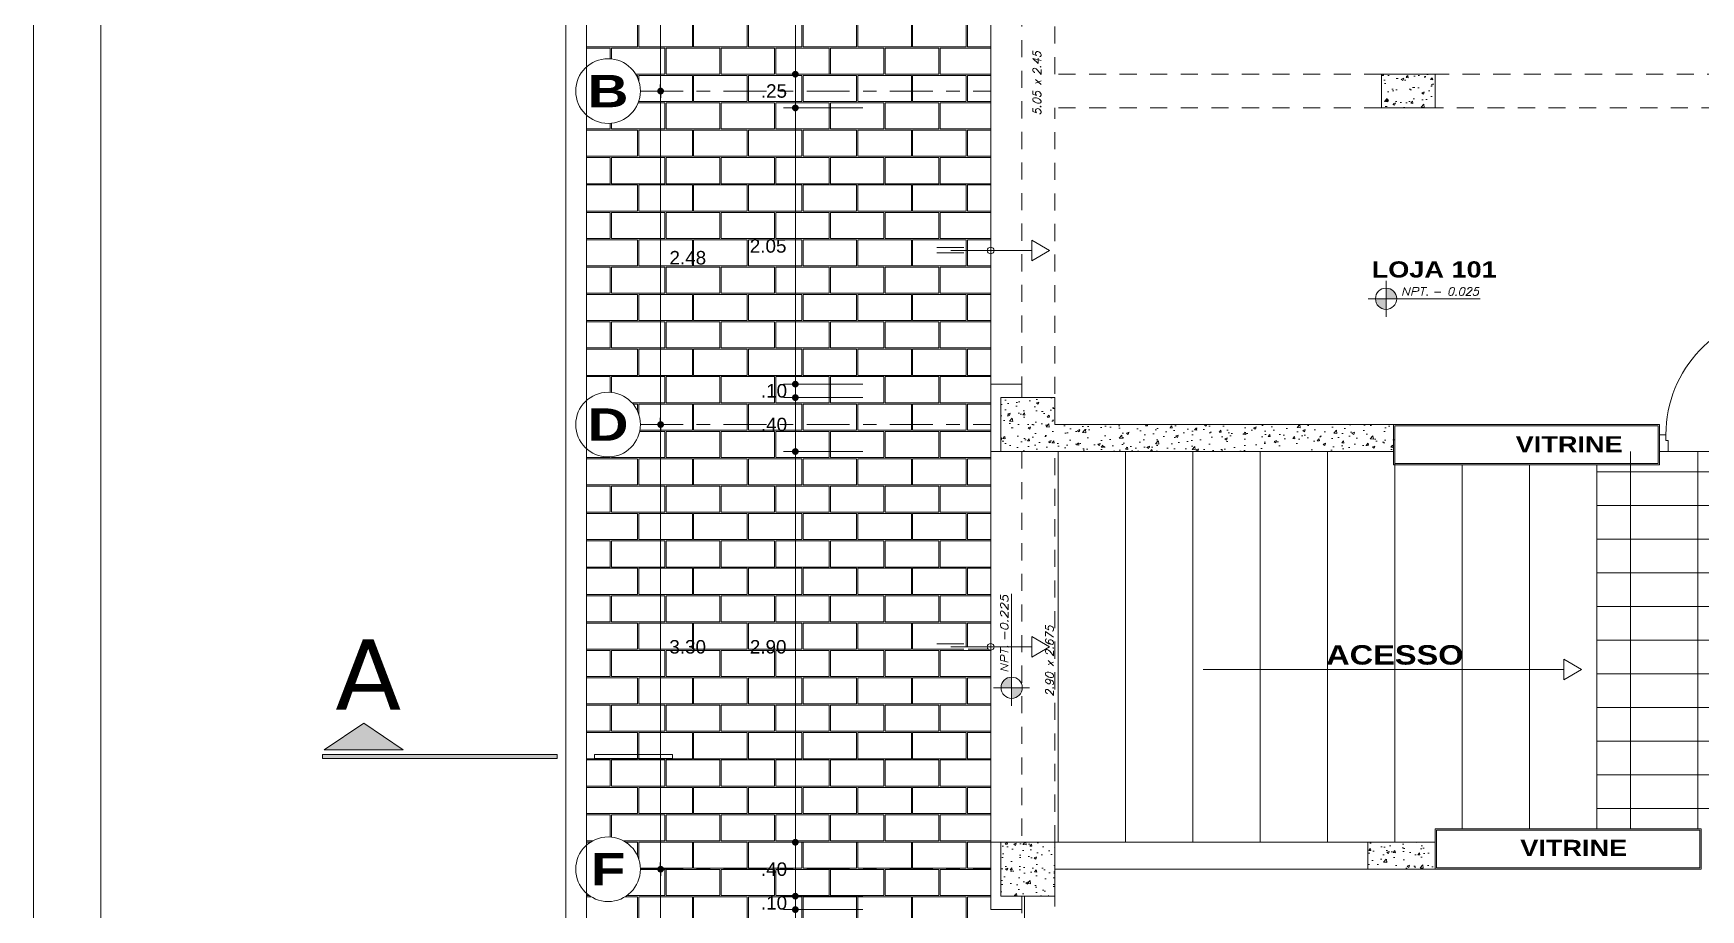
# Model space of a CAD drawing. Header units: millimetres. Extents: x 2178 to 2304, y 1220 to 1359.
# Drawn here: x 2177.67 to 2190.05, y 1334.32 to 1340.82 of the extents above; entities that cross this region are included whole.
import ezdxf
from ezdxf.enums import TextEntityAlignment as Align

# ---------------------------------------------------------------- set-up
doc = ezdxf.new("R2010")
doc.units = ezdxf.units.MM
doc.linetypes.add('CENTER', pattern=[50.800000000000004, 31.75, -6.35, 6.35, -6.35])
doc.linetypes.add('HIDDEN', pattern=[9.524999999999999, 6.35, -3.175])
doc.layers.get('0').update_dxf_attribs({"lineweight": 0})
for name, color, linetype, lineweight in [('carpinteria', 12, 'Continuous', 5), ('COTAS', 40, 'Continuous', 20), ('Ejes22', 50, 'CENTER', 9), ('linha vista piso', 30, 'Continuous', 5), ('mobiliário', 51, 'Continuous', 5), ('muros bajos', 2, 'Continuous', 25), ('PLUMA 1', 46, 'Continuous', 13), ('PLUMA 2', 94, 'Continuous', 15), ('PLUMA 7', 10, 'Continuous', 0), ('PROY', 13, 'HIDDEN', 13), ('TEXTO', 5, 'Continuous', 18), ('TEXTOS', 42, 'Continuous', 13)]:
    doc.layers.add(name, color=color, linetype=linetype, lineweight=lineweight)
doc.layers.add('pisos....', color=7, linetype='Continuous', lineweight=5, true_color=0x7c7f7e)
doc.layers.add('TEXT', color=7, linetype='Continuous')
doc.styles.add('ARIAL', font='arial.ttf')
doc.styles.add('ARIAL-N', font='arialbd.ttf')
doc.styles.add('ARIALCH', font='arialbd.ttf', dxfattribs={"width": 1.25})
doc.styles.add('SIMPLEX', font='simplex.shx', dxfattribs={"width": 1.2, "oblique": 15})
doc.styles.get("Standard").update_dxf_attribs({"font": 'arial.ttf'})
doc.dimstyles.new('RPM 50', dxfattribs={"dimtxt": 0.1, "dimasz": 0.05, "dimexe": 0.08849999999999973, "dimexo": 0.1535, "dimgap": 0.07099999999999997, "dimtad": 2, "dimtih": 1, "dimtoh": 1, "dimzin": 4, "dimdsep": 46, "dimtxsty": 'ARIAL', "dimblk": 'DOT', "dimcen": 0.4, "dimdle": 0.25, "dimclrd": 8, "dimclre": 8, "dimclrt": 9, "dimadec": 0, "dimazin": 0, "dimtfac": 1, "dimtix": 1, "dimtmove": 0, "dimatfit": 3, "dimldrblk": 'DOT', "dimfxl": 0.5, "dimfxlon": 1, "dimlwd": 0, "dimlwe": 0, "dimarcsym": 0})
pattern_1 = [(49.99999999999999, (1019.093095671087, -426.9564722311436), (0.182184668996004, -0.01593908553890309), [0.01905, -0.20955]), (355, (1019.093095671087, -426.9564722311436), (-0.03524342142496934, 0.1910568452390352), [0.01524, -0.16764058417]), (100.4514447, (1019.108277678087, -426.9578004846437), (0.1469412470903533, 0.1751177519121951), [0.01619000879999999, -0.1780902445999999]), (46.18420000000001, (1019.093095671087, -426.9056722311436), (0.2710790408921299, -0.04204232793272715), [0.028575, -0.314325]), (96.63555760999992, (1019.115685571087, -426.9091757311437), (0.237404134051503, 0.2474261245977215), [0.02428502314, -0.26713560816]), (351.1841511700001, (1019.093095671087, -426.9056722311436), (0.237404134064977, 0.2474261245855326), [0.02285996707, -0.25145973192]), (21, (1019.118495671087, -426.9183722311436), (0.1516143912691325, -0.1022651981870876), [0.01905, -0.20955]), (326.0000000000001, (1019.118495671087, -426.9183722311436), (0.06180202834764707, 0.1841879661223193), [0.01524, -0.16764]), (71.45144499999999, (1019.131130203687, -426.9268943310435), (0.2134164192787162, 0.08192276888590524), [0.0161900088, -0.1780899376]), (37.50000000000001, (1019.093095671087, -426.9564722311436), (0.003088603250591816, 0.0845550388731531), [0, -0.165608, 0, -0.17018, 0, -0.168275]), (7.499999999999999, (1019.093095671087, -426.9564722311436), (0.06681966251030574, 0.1001805748181195), [0, -0.09702799999999999, 0, -0.161798, 0, -0.06413500000000001]), (327.5, (1019.036453671087, -426.9564722311436), (0.1355905951668714, -0.005728743992673458), [0, -0.0635, 0, -0.19812, 0, -0.26289]), (317.5, (1019.011053671087, -426.9564722311436), (0.148129181386018, 0.02542649103333302), [0, -0.08255, 0, -0.131572, 0, -0.18669])]

# ---------------------------------------------------------------- blocks, each defined once
blk = doc.blocks.new('N')
at = {"linetype": 'Continuous'}
h = blk.add_hatch(color=256, dxfattribs=at)
h.paths.add_polyline_path([(0, 0.1000000000000085), (0, 0), (0.1000000000000014, 0, 0.4142135623730981)])
h.paths.add_polyline_path([(-0.1000000000000014, 0, 0.4142135623730981), (0, -0.1000000000000085), (0, 0)])
for points in [[(0, 0.1700000000000017), (0, -0.1700000000000017)], [(-0.1700000000000017, 0), (0.8870854846603891, 0)]]:
    blk.add_lwpolyline(points)
blk.add_circle((0, 0), 0.1)
at = {"color": 64, "style": 'SIMPLEX', "oblique": 15, "width": 1.2}
blk.add_text('NPT.', height=0.075, dxfattribs=at).set_placement((0.1397908554024241, 0.03140925992012455))
at = {"color": 64, "style": 'SIMPLEX', "oblique": 15, "width": 1.062312430358449}
blk.add_attdef('NIV', text='', height=0.075, dxfattribs=at).set_placement((0.434891932751043, 0.03140925992012455), (0.8749927967566862, 0.03140925992012455), align=Align.FIT)
blk = doc.blocks.new('_DOT')
at = {"color": 0, "linetype": 'ByBlock'}
blk.add_line((-0.5, 0), (-1, 0), dxfattribs=at)
at = {"color": 0, "linetype": 'ByBlock', "const_width": 0.5}
blk.add_lwpolyline([(-0.25, 0, 1), (0.25, 0, 1)], format="xyb", close=True, dxfattribs=at)
blk = doc.blocks.new('*D894')
at = {"layer": 'Defpoints', "color": 0, "transparency": 16777216}
for p in [(2182.326313205591, 1334.619712895097), (2182.326313205595, 1334.619712895097), (2182.326313205591, 1331.119712895097)]:
    blk.add_point(p, dxfattribs=at)
at = {"layer": 'muros bajos', "color": 8, "lineweight": 0, "transparency": 16777216}
for p, q in [((2182.326313205595, 1334.619712895097), (2182.414813205595, 1334.619712895097)), ((2182.326313205595, 1331.169712895097), (2182.326313205595, 1334.569712895097)), ((2182.326313205595, 1331.119712895097), (2182.414813205595, 1331.119712895097))]:
    blk.add_line(p, q, dxfattribs=at)
at = {"layer": 'muros bajos', "color": 8, "lineweight": 0, "transparency": 16777216, "xscale": 0.05, "yscale": 0.05, "zscale": 0.05}
for p, rotation in [((2182.326313205595, 1334.619712895097), 90), ((2182.326313205595, 1331.119712895097), 270)]:
    blk.add_blockref('_DOT', p, dxfattribs=dict(at, rotation=rotation))
at = {"layer": 'muros bajos', "color": 9, "transparency": 16777216, "insert": (2182.52698578404, 1332.869712895096), "char_height": 0.1, "attachment_point": 5, "style": 'ARIAL'}
blk.add_mtext('3.50', dxfattribs=at)
blk = doc.blocks.new('*D1016')
at = {"layer": 'Defpoints', "color": 0, "transparency": 16777216}
for p in [(2182.326313205591, 1337.919712895097), (2182.326313205594, 1337.919712895097), (2182.326313205591, 1334.619712895097)]:
    blk.add_point(p, dxfattribs=at)
at = {"layer": 'muros bajos', "color": 8, "lineweight": 0, "transparency": 16777216}
for p, q in [((2182.326313205594, 1337.919712895097), (2182.414813205594, 1337.919712895097)), ((2182.326313205594, 1334.669712895097), (2182.326313205594, 1337.869712895097)), ((2182.326313205594, 1334.619712895097), (2182.414813205594, 1334.619712895097))]:
    blk.add_line(p, q, dxfattribs=at)
at = {"layer": 'muros bajos', "color": 8, "lineweight": 0, "transparency": 16777216, "xscale": 0.05, "yscale": 0.05, "zscale": 0.05}
for p, rotation in [((2182.326313205594, 1337.919712895097), 90), ((2182.326313205594, 1334.619712895097), 270)]:
    blk.add_blockref('_DOT', p, dxfattribs=dict(at, rotation=rotation))
at = {"layer": 'muros bajos', "color": 9, "transparency": 16777216, "insert": (2182.526985784039, 1336.269712895096), "char_height": 0.1, "attachment_point": 5, "style": 'ARIAL'}
blk.add_mtext('3.30', dxfattribs=at)
blk = doc.blocks.new('*D895')
at = {"layer": 'Defpoints', "color": 0, "transparency": 16777216}
for p in [(2182.326313205591, 1340.394712895097), (2182.326313205595, 1340.394712895097), (2182.326313205591, 1337.919712895097)]:
    blk.add_point(p, dxfattribs=at)
at = {"layer": 'muros bajos', "color": 8, "lineweight": 0, "transparency": 16777216}
for p, q in [((2182.326313205595, 1340.394712895097), (2182.414813205595, 1340.394712895097)), ((2182.326313205595, 1337.969712895097), (2182.326313205595, 1340.344712895097)), ((2182.326313205595, 1337.919712895097), (2182.414813205595, 1337.919712895097))]:
    blk.add_line(p, q, dxfattribs=at)
at = {"layer": 'muros bajos', "color": 8, "lineweight": 0, "transparency": 16777216, "xscale": 0.05, "yscale": 0.05, "zscale": 0.05}
for p, rotation in [((2182.326313205595, 1340.394712895097), 90), ((2182.326313205595, 1337.919712895097), 270)]:
    blk.add_blockref('_DOT', p, dxfattribs=dict(at, rotation=rotation))
at = {"layer": 'muros bajos', "color": 9, "transparency": 16777216, "insert": (2182.528145402048, 1339.157212895096), "char_height": 0.1, "attachment_point": 5, "style": 'ARIAL'}
blk.add_mtext('2.48', dxfattribs=at)
blk = doc.blocks.new('*D896')
at = {"layer": 'Defpoints', "color": 0, "transparency": 16777216}
for p in [(2182.326313205591, 1343.969712895097), (2182.326313205595, 1343.969712895097), (2182.326313205591, 1340.394712895097)]:
    blk.add_point(p, dxfattribs=at)
at = {"layer": 'muros bajos', "color": 8, "lineweight": 0, "transparency": 16777216}
for p, q in [((2182.326313205595, 1343.969712895097), (2182.414813205595, 1343.969712895097)), ((2182.326313205595, 1340.444712895097), (2182.326313205595, 1343.919712895097)), ((2182.326313205595, 1340.394712895097), (2182.414813205595, 1340.394712895097))]:
    blk.add_line(p, q, dxfattribs=at)
at = {"layer": 'muros bajos', "color": 8, "lineweight": 0, "transparency": 16777216, "xscale": 0.05, "yscale": 0.05, "zscale": 0.05}
for p, rotation in [((2182.326313205595, 1343.969712895097), 90), ((2182.326313205595, 1340.394712895097), 270)]:
    blk.add_blockref('_DOT', p, dxfattribs=dict(at, rotation=rotation))
at = {"layer": 'muros bajos', "color": 9, "transparency": 16777216, "insert": (2182.527258635336, 1342.182212895096), "char_height": 0.1, "attachment_point": 5, "style": 'ARIAL'}
blk.add_mtext('3.58', dxfattribs=at)
blk = doc.blocks.new('*D976')
at = {"color": 8, "lineweight": 0, "transparency": 16777216}
for p, q in [((2183.826313205594, 1334.319712895097), (2183.237813205595, 1334.319712895097)), ((2183.326313205594, 1331.869712895097), (2183.326313205594, 1334.269712895097)), ((2183.826313205594, 1331.819712895097), (2183.237813205595, 1331.819712895097))]:
    blk.add_line(p, q, dxfattribs=at)
at = {"layer": 'Defpoints', "color": 0, "transparency": 16777216}
for p in [(2183.326313205594, 1334.319712895097), (2184.776313205591, 1334.319712895097), (2184.776313205591, 1331.819712895097)]:
    blk.add_point(p, dxfattribs=at)
at = {"color": 8, "lineweight": 0, "transparency": 16777216, "xscale": 0.05, "yscale": 0.05, "zscale": 0.05}
for p, rotation in [((2183.326313205594, 1334.319712895097), 90), ((2183.326313205594, 1331.819712895097), 270)]:
    blk.add_blockref('_DOT', p, dxfattribs=dict(at, rotation=rotation))
at = {"color": 9, "transparency": 16777216, "insert": (2183.124753860438, 1333.069712895096), "char_height": 0.1, "attachment_point": 5, "style": 'ARIAL'}
blk.add_mtext('2.50', dxfattribs=at)
blk = doc.blocks.new('*D977')
at = {"color": 8, "lineweight": 0, "transparency": 16777216}
for p, q in [((2183.826313205594, 1334.419712895097), (2183.237813205595, 1334.419712895097)), ((2183.326313205594, 1334.469712895097), (2183.326313205594, 1334.519712895097)), ((2183.326313205594, 1334.319712895097), (2183.326313205594, 1334.419712895097)), ((2183.826313205594, 1334.319712895097), (2183.237813205595, 1334.319712895097)), ((2183.326313205594, 1334.269712895097), (2183.326313205594, 1334.219712895097))]:
    blk.add_line(p, q, dxfattribs=at)
at = {"layer": 'Defpoints', "color": 0, "transparency": 16777216}
for p in [(2183.326313205594, 1334.419712895097), (2184.851313205591, 1334.419712895097), (2184.776313205591, 1334.319712895097)]:
    blk.add_point(p, dxfattribs=at)
at = {"color": 8, "lineweight": 0, "transparency": 16777216, "xscale": 0.05, "yscale": 0.05, "zscale": 0.05}
for p, rotation in [((2183.326313205594, 1334.419712895097), 270), ((2183.326313205594, 1334.319712895097), 90)]:
    blk.add_blockref('_DOT', p, dxfattribs=dict(at, rotation=rotation))
at = {"color": 9, "transparency": 16777216, "insert": (2183.167898471625, 1334.369712895096), "char_height": 0.1, "attachment_point": 5, "style": 'ARIAL'}
blk.add_mtext('.10', dxfattribs=at)
blk = doc.blocks.new('*D978')
at = {"color": 8, "lineweight": 0, "transparency": 16777216}
for p, q in [((2183.826313205594, 1334.819712895097), (2183.237813205595, 1334.819712895097)), ((2183.326313205594, 1334.469712895097), (2183.326313205594, 1334.769712895097)), ((2183.826313205594, 1334.419712895097), (2183.237813205595, 1334.419712895097))]:
    blk.add_line(p, q, dxfattribs=at)
at = {"layer": 'Defpoints', "color": 0, "transparency": 16777216}
for p in [(2183.326313205594, 1334.819712895097), (2184.851313205591, 1334.819712895097), (2184.851313205591, 1334.419712895097)]:
    blk.add_point(p, dxfattribs=at)
at = {"color": 8, "lineweight": 0, "transparency": 16777216, "xscale": 0.05, "yscale": 0.05, "zscale": 0.05}
for p, rotation in [((2183.326313205594, 1334.819712895097), 90), ((2183.326313205594, 1334.419712895097), 270)]:
    blk.add_blockref('_DOT', p, dxfattribs=dict(at, rotation=rotation))
at = {"color": 9, "transparency": 16777216, "insert": (2183.167898471625, 1334.619712895096), "char_height": 0.1, "attachment_point": 5, "style": 'ARIAL'}
blk.add_mtext('.40', dxfattribs=at)
blk = doc.blocks.new('*D979')
at = {"color": 8, "lineweight": 0, "transparency": 16777216}
for p, q in [((2183.826313205594, 1337.719712895097), (2183.237813205595, 1337.719712895097)), ((2183.326313205594, 1334.869712895097), (2183.326313205594, 1337.669712895097)), ((2183.826313205594, 1334.819712895097), (2183.237813205595, 1334.819712895097))]:
    blk.add_line(p, q, dxfattribs=at)
at = {"layer": 'Defpoints', "color": 0, "transparency": 16777216}
for p in [(2183.326313205594, 1337.719712895097), (2184.851313205591, 1337.719712895097), (2184.851313205591, 1334.819712895097)]:
    blk.add_point(p, dxfattribs=at)
at = {"color": 8, "lineweight": 0, "transparency": 16777216, "xscale": 0.05, "yscale": 0.05, "zscale": 0.05}
for p, rotation in [((2183.326313205594, 1337.719712895097), 90), ((2183.326313205594, 1334.819712895097), 270)]:
    blk.add_blockref('_DOT', p, dxfattribs=dict(at, rotation=rotation))
at = {"color": 9, "transparency": 16777216, "insert": (2183.124753860438, 1336.269712895096), "char_height": 0.1, "attachment_point": 5, "style": 'ARIAL'}
blk.add_mtext('2.90', dxfattribs=at)
blk = doc.blocks.new('*D980')
at = {"color": 8, "lineweight": 0, "transparency": 16777216}
for p, q in [((2183.826313205594, 1338.119712895097), (2183.237813205595, 1338.119712895097)), ((2183.326313205594, 1337.769712895097), (2183.326313205594, 1338.069712895097)), ((2183.826313205594, 1337.719712895097), (2183.237813205595, 1337.719712895097))]:
    blk.add_line(p, q, dxfattribs=at)
at = {"layer": 'Defpoints', "color": 0, "transparency": 16777216}
for p in [(2183.326313205594, 1338.119712895097), (2184.85131320559, 1338.119712895097), (2184.851313205591, 1337.719712895097)]:
    blk.add_point(p, dxfattribs=at)
at = {"color": 8, "lineweight": 0, "transparency": 16777216, "xscale": 0.05, "yscale": 0.05, "zscale": 0.05}
for p, rotation in [((2183.326313205594, 1338.119712895097), 90), ((2183.326313205594, 1337.719712895097), 270)]:
    blk.add_blockref('_DOT', p, dxfattribs=dict(at, rotation=rotation))
at = {"color": 9, "transparency": 16777216, "insert": (2183.167898471625, 1337.919712895096), "char_height": 0.1, "attachment_point": 5, "style": 'ARIAL'}
blk.add_mtext('.40', dxfattribs=at)
blk = doc.blocks.new('*D981')
at = {"color": 8, "lineweight": 0, "transparency": 16777216}
for p, q in [((2183.326313205594, 1338.269712895097), (2183.326313205594, 1338.319712895097)), ((2183.826313205594, 1338.219712895097), (2183.237813205595, 1338.219712895097)), ((2183.826313205594, 1338.119712895097), (2183.237813205595, 1338.119712895097)), ((2183.326313205594, 1338.119712895097), (2183.326313205594, 1338.219712895097)), ((2183.326313205594, 1338.069712895097), (2183.326313205594, 1338.019712895097))]:
    blk.add_line(p, q, dxfattribs=at)
at = {"layer": 'Defpoints', "color": 0, "transparency": 16777216}
for p in [(2183.326313205594, 1338.219712895097), (2184.776313205591, 1338.219712895097), (2184.85131320559, 1338.119712895097)]:
    blk.add_point(p, dxfattribs=at)
at = {"color": 8, "lineweight": 0, "transparency": 16777216, "xscale": 0.05, "yscale": 0.05, "zscale": 0.05}
for p, rotation in [((2183.326313205594, 1338.219712895097), 270), ((2183.326313205594, 1338.119712895097), 90)]:
    blk.add_blockref('_DOT', p, dxfattribs=dict(at, rotation=rotation))
at = {"color": 9, "transparency": 16777216, "insert": (2183.167898471625, 1338.169712895096), "char_height": 0.1, "attachment_point": 5, "style": 'ARIAL'}
blk.add_mtext('.10', dxfattribs=at)
blk = doc.blocks.new('*D982')
at = {"color": 8, "lineweight": 0, "transparency": 16777216}
for p, q in [((2183.826313205594, 1340.269712895097), (2183.237813205595, 1340.269712895097)), ((2183.326313205594, 1338.269712895097), (2183.326313205594, 1340.219712895097)), ((2183.826313205594, 1338.219712895097), (2183.237813205595, 1338.219712895097))]:
    blk.add_line(p, q, dxfattribs=at)
at = {"layer": 'Defpoints', "color": 0, "transparency": 16777216}
for p in [(2183.326313205594, 1340.269712895097), (2185.251313205591, 1340.269712895097), (2184.776313205591, 1338.219712895097)]:
    blk.add_point(p, dxfattribs=at)
at = {"color": 8, "lineweight": 0, "transparency": 16777216, "xscale": 0.05, "yscale": 0.05, "zscale": 0.05}
for p, rotation in [((2183.326313205594, 1340.269712895097), 90), ((2183.326313205594, 1338.219712895097), 270)]:
    blk.add_blockref('_DOT', p, dxfattribs=dict(at, rotation=rotation))
at = {"color": 9, "transparency": 16777216, "insert": (2183.124208157846, 1339.244712895096), "char_height": 0.1, "attachment_point": 5, "style": 'ARIAL'}
blk.add_mtext('2.05', dxfattribs=at)
blk = doc.blocks.new('*D983')
at = {"color": 8, "lineweight": 0, "transparency": 16777216}
for p, q in [((2183.826313205594, 1340.519712895097), (2183.237813205595, 1340.519712895097)), ((2183.326313205594, 1340.319712895097), (2183.326313205594, 1340.469712895097)), ((2183.826313205594, 1340.269712895097), (2183.237813205595, 1340.269712895097))]:
    blk.add_line(p, q, dxfattribs=at)
at = {"layer": 'Defpoints', "color": 0, "transparency": 16777216}
for p in [(2183.326313205594, 1340.519712895097), (2185.251313205591, 1340.519712895097), (2185.251313205591, 1340.269712895097)]:
    blk.add_point(p, dxfattribs=at)
at = {"color": 8, "lineweight": 0, "transparency": 16777216, "xscale": 0.05, "yscale": 0.05, "zscale": 0.05}
for p, rotation in [((2183.326313205594, 1340.519712895097), 90), ((2183.326313205594, 1340.269712895097), 270)]:
    blk.add_blockref('_DOT', p, dxfattribs=dict(at, rotation=rotation))
at = {"color": 9, "transparency": 16777216, "insert": (2183.167352769032, 1340.394712895096), "char_height": 0.1, "attachment_point": 5, "style": 'ARIAL'}
blk.add_mtext('.25', dxfattribs=at)
blk = doc.blocks.new('*D1036')
at = {"color": 8, "lineweight": 0, "transparency": 16777216}
for p, q in [((2183.826313205594, 1343.269712895097), (2183.237813205595, 1343.269712895097)), ((2183.326313205594, 1340.569712895097), (2183.326313205594, 1343.219712895097)), ((2183.826313205594, 1340.519712895097), (2183.237813205595, 1340.519712895097))]:
    blk.add_line(p, q, dxfattribs=at)
at = {"layer": 'Defpoints', "color": 0, "transparency": 16777216}
for p in [(2183.326313205594, 1343.269712895097), (2184.776313205591, 1343.269712895097), (2185.251313205591, 1340.519712895097)]:
    blk.add_point(p, dxfattribs=at)
at = {"color": 8, "lineweight": 0, "transparency": 16777216, "xscale": 0.05, "yscale": 0.05, "zscale": 0.05}
for p, rotation in [((2183.326313205594, 1343.269712895097), 90), ((2183.326313205594, 1340.519712895097), 270)]:
    blk.add_blockref('_DOT', p, dxfattribs=dict(at, rotation=rotation))
at = {"color": 9, "transparency": 16777216, "insert": (2183.124208157846, 1341.894712895096), "char_height": 0.1, "attachment_point": 5, "style": 'ARIAL'}
blk.add_mtext('2.75', dxfattribs=at)
blk = doc.blocks.new('P')
at = {"style": 'SIMPLEX', "oblique": 15}
blk.add_text('x', height=0.06, dxfattribs=at).set_placement((-0.01697368369676155, 0.0255492955629677))
blk.add_attdef('L', text='', height=0.06, dxfattribs=at).set_placement((-0.057659880294743, 0.02554929556297481), align=Align.RIGHT)
blk.add_attdef('H', (0.05806964743619147, 0.02554929556297481), '', height=0.06, dxfattribs=at)
blk = doc.blocks.new('F1')
for points in [[(-0.1000000000000014, 0.01999999999999602), (0.1000000000000085, 0.01999999999999602)], [(-0.09999999999999432, -0.02000000000000313), (0.1000000000000014, -0.02000000000000313)]]:
    blk.add_lwpolyline(points)
blk = doc.blocks.new('puerta de 0.80')
for p, q in [((0, 0.7578726278069325), (0, 0.8078726278070008)), ((0, 0.05787262780700075), (0, 0.8078726278070008)), ((0.1000000000000227, 0.770372627806978), (0.1000000000000227, 0.8078726278070008)), ((0, 0.7578726278069325), (0.06500000000005457, 0.7578726278069325)), ((0.06500000000005457, 0.7578726278069325), (0.06500000000005457, 0.770372627806978)), ((0.06500000000005457, 0.770372627806978), (0.1000000000000227, 0.770372627806978)), ((0.743372223558481, 0.1131570363396577), (0.7462233707656196, 0.1025164101029077)), ((0.7699992280930701, 0.1257452267906274), (0.753031481821381, 0.1257452267906274)), ((0.7699992280930701, 0.1257452267906274), (0.7869669743646455, 0.1257452267906274)), ((0.7966262326275455, 0.1131570363396577), (0.7937750854204069, 0.1025164101029077)), ((0, 0.007872627806932542), (0, 0.05787262780700075)), ((0, 0.05787262780700075), (0.06500000000005457, 0.05787262780700075)), ((0.06500000000005457, 0.04537262780695528), (0.06500000000005457, 0.05787262780700075)), ((0.1000000000000227, 0.04537262780695528), (0.06500000000005457, 0.04537262780695528)), ((0.1000000000000227, 0.08037262780703713), (0.8250000000000455, 0.08037262780703713)), ((0.1000000000000227, 0.04537262780695528), (0.1000000000000227, 0.08037262780703713)), ((0.8250000000000455, 0.04537262780695528), (0.1000000000000227, 0.04537262780695528)), ((0.1000000000000227, 0.04537262780695528), (0.1000000000000227, 0.007872627806932542)), ((0.743372223558481, 0.01258821927433473), (0.7462233707656196, 0.02322884551108473)), ((0.7699992280930701, 2.882325134123676e-08), (0.753031481821381, 2.882325134123676e-08)), ((0.7820575276252839, 0.09510460055400927), (0.7558826290285197, 0.09510460055400927)), ((0.7558826290285197, 0.09510460055400927), (0.7579409285608563, 0.09510460055400927)), ((0.7820575276252839, 0.08545825626470105), (0.7558826290285197, 0.08545825626470105)), ((0.7820575276252839, 0.04028699934929136), (0.7558826290285197, 0.04028699934929136)), ((0.7820575276252839, 0.03064065505998315), (0.7558826290285197, 0.03064065505998315)), ((0.7558826290285197, 0.03064065505998315), (0.7579409285608563, 0.03064065505998315)), ((0.762940928560738, 0.09010460055401381), (0.762940928560738, 0.08545825626470105)), ((0.762940928560738, 0.0356406550599786), (0.762940928560738, 0.04028699934929136)), ((0.7699992280930701, 2.882325134123676e-08), (0.7869669743646455, 2.882325134123676e-08)), ((0.8250000000000455, 0.04537262780695528), (0.7720000000000482, 0.04537262780695528)), ((0.7770575276252885, 0.09010460055401381), (0.7770575276252885, 0.08545825626470105)), ((0.7770575276252885, 0.0356406550599786), (0.7770575276252885, 0.04028699934929136)), ((0.7841158271576205, 0.09510460055400927), (0.7820575276252839, 0.09510460055400927)), ((0.7841158271576205, 0.03064065505998315), (0.7820575276252839, 0.03064065505998315)), ((0.7966262326275455, 0.01258821927433473), (0.7937750854204069, 0.02322884551108473)), ((0.8250000000000455, 0.08037262780703713), (0.8250000000000455, 0.04537262780695528))]:
    blk.add_line(p, q)
at = {"linetype": 'Continuous', "lineweight": 0}
for p, q in [((0.7558826290285197, 0.08545825626470105), (0.7419099796773025, 0.08037262780692345)), ((0.7558826290285197, 0.04028699934929136), (0.7419099796773025, 0.04537262780695528)), ((0.7820575276252839, 0.08545825626470105), (0.796030176976501, 0.08037262780692345)), ((0.7820575276252839, 0.04028699934929136), (0.796030176976501, 0.04537262780695528))]:
    blk.add_line(p, q, dxfattribs=at)
for centre, radius, start, end in [((0.1000000000000227, 0.04537262780695528), 0.725, 2.767078666097358, 90), ((0.753031481821381, 0.1157452267906365), 0.01, 90, 195.0000000000087), ((0.7558826290285197, 0.1051046005540002), 0.01, 195.0000000001698, 270), ((0.7841158271575068, 0.1051046005540002), 0.01, 270, 344.9999999998302), ((0.7869669743646455, 0.1157452267906365), 0.01, 344.9999999999912, 90), ((0.753031481821381, 0.01000002882324225), 0.01, 164.9999999999913, 270), ((0.7558826290285197, 0.02064065505999224), 0.01, 90, 164.9999999998302), ((0.7579409285607426, 0.09010460055401381), 0.005, 0, 90), ((0.7579409285607426, 0.0356406550599786), 0.005, 270, 0), ((0.7820575276252839, 0.09010460055401381), 0.005, 90, 180), ((0.7820575276252839, 0.0356406550599786), 0.005, 180, 270), ((0.7841158271575068, 0.02064065505999224), 0.01, 15.00000000016984, 90), ((0.7869669743646455, 0.01000002882324225), 0.01, 270, 15.00000000000872)]:
    blk.add_arc(centre, radius, start, end)

msp = doc.modelspace()

# ---------------------------------------------------------------- hatches: boundary and pattern name
h = msp.add_hatch()
h.set_pattern_fill('AR-CONC', color=256, scale=0.001)
h.set_pattern_definition([(49.99999999999999, (1019.093095671087, -430.4064722311437), (0.182184668996004, -0.01593908553890309), [0.01905, -0.20955]), (355, (1019.093095671087, -430.4064722311437), (-0.03524342142496934, 0.1910568452390352), [0.01524, -0.16764058417]), (100.4514447, (1019.108277678087, -430.4078004846438), (0.1469412470903533, 0.1751177519121951), [0.01619000879999999, -0.1780902445999999]), (46.18420000000001, (1019.093095671087, -430.3556722311437), (0.2710790408921299, -0.04204232793272715), [0.028575, -0.314325]), (96.63555760999992, (1019.115685571087, -430.3591757311438), (0.237404134051503, 0.2474261245977215), [0.02428502314, -0.26713560816]), (351.1841511700001, (1019.093095671087, -430.3556722311437), (0.237404134064977, 0.2474261245855326), [0.02285996707, -0.25145973192]), (21, (1019.118495671087, -430.3683722311437), (0.1516143912691325, -0.1022651981870876), [0.01905, -0.20955]), (326.0000000000001, (1019.118495671087, -430.3683722311437), (0.06180202834764707, 0.1841879661223193), [0.01524, -0.16764]), (71.45144499999999, (1019.131130203687, -430.3768943310436), (0.2134164192787162, 0.08192276888590524), [0.0161900088, -0.1780899376]), (37.50000000000001, (1019.093095671087, -430.4064722311437), (0.003088603250591816, 0.0845550388731531), [0, -0.165608, 0, -0.17018, 0, -0.168275]), (7.499999999999999, (1019.093095671087, -430.4064722311437), (0.06681966251030574, 0.1001805748181195), [0, -0.09702799999999999, 0, -0.161798, 0, -0.06413500000000001]), (327.5, (1019.036453671087, -430.4064722311437), (0.1355905951668714, -0.005728743992673458), [0, -0.0635, 0, -0.19812, 0, -0.26289]), (317.5, (1019.011053671087, -430.4064722311437), (0.148129181386018, 0.02542649103333302), [0, -0.08255, 0, -0.131572, 0, -0.18669])])
h.paths.add_polyline_path([(2188.07631320559, 1340.269712895096), (2188.07631320559, 1340.519712895096), (2187.67631320559, 1340.519712895096), (2187.67631320559, 1340.269712895096)])
h = msp.add_hatch()
h.set_pattern_fill('AR-CONC', color=256, scale=0.001)
h.set_pattern_definition(pattern_1)
h.paths.add_polyline_path([(2185.25131320559, 1337.919712895096), (2185.25131320559, 1338.119712895096), (2184.85131320559, 1338.119712895096), (2184.85131320559, 1337.919712895096), (2184.85131320559, 1337.719712895096), (2185.25131320559, 1337.719712895096), (2187.766472420832, 1337.719712895097), (2187.766472420832, 1337.919712895096)])
h = msp.add_hatch()
h.set_pattern_fill('AR-CONC', color=256, scale=0.001)
h.set_pattern_definition(pattern_1)
h.paths.add_polyline_path([(2185.25131320559, 1334.419712895096), (2185.25131320559, 1334.819712895096), (2184.85131320559, 1334.819712895096), (2184.85131320559, 1334.419712895096)])
h = msp.add_hatch()
h.set_pattern_fill('AR-CONC', color=256, scale=0.001)
h.set_pattern_definition(pattern_1)
h.paths.add_polyline_path([(2187.57631320559, 1334.819712895096), (2187.57631320559, 1334.619712895096), (2188.07631320559, 1334.619712895096), (2188.07631320559, 1334.819712895096)])
at = {"layer": 'mobiliário'}
h = msp.add_hatch(color=256, dxfattribs=at)
h.paths.add_polyline_path([(2179.817316505892, 1335.471536617177), (2181.270771428164, 1335.471536617177), (2181.270771428164, 1335.442518860659), (2179.817316505892, 1335.442518860659)])
h.paths.add_polyline_path([(2180.122636322654, 1335.704247348613), (2180.415844782985, 1335.506566686847), (2180.122636322654, 1335.506566686847), (2179.829427862323, 1335.506566686847)])
h.paths.add_polyline_path([(2181.270771428164, 1335.471536617177), (2181.558381611479, 1335.471536617177), (2181.558381611479, 1335.442518860659), (2181.270771428164, 1335.442518860659)])
at = {"layer": 'pisos....'}
h = msp.add_hatch(dxfattribs=at)
h.set_pattern_fill('AR-B816C', color=256, scale=0.001)
h.set_pattern_definition([(0, (0, 0), (0.2032, 0.2032), [0.396875, -0.009525]), (0, (-0.2032, 0.009525), (0.2032, 0.2032), [0.396875, -0.009525]), (90, (0, 0), (-0.2032, 0.2032), [-0.212725, 0.193675]), (90, (-0.009525, 0), (-0.2032, 0.2032), [-0.212725, 0.193675])])
h.paths.add_polyline_path([(2184.77631320559, 1341.813461991288, -0.4142135623730956), (2184.75131320559, 1341.838461991288, -0.4142135623730956), (2184.77631320559, 1341.863461991288), (2184.77631320559, 1343.969712895096), (2182.176313205589, 1343.969712895096, -0.6482315195100853), (2181.77631320559, 1343.790827456896), (2181.77631320559, 1340.573598333296, -0.6482315195100853), (2182.176313205589, 1340.394712895096), (2184.77631320559, 1340.394712895096)])
h.paths.add_polyline_path([(2184.77631320559, 1339.186439473068, -1), (2184.77631320559, 1339.236439473068), (2184.77631320559, 1340.394712895096), (2182.176313205589, 1340.394712895096, -0.6482315195100853), (2181.77631320559, 1340.215827456896), (2181.77631320559, 1338.098598333296, -0.6482315195100853), (2182.176313205589, 1337.919712895096), (2184.77631320559, 1337.919712895096), (2184.77631320559, 1338.219712895096)])
h.paths.add_polyline_path([(2184.776313205581, 1337.719712895096), (2184.776313205585, 1337.919712895096), (2182.176313205589, 1337.919712895096, -0.6482315195100853), (2181.77631320559, 1337.740827456896), (2181.77631320559, 1334.798598333296, -0.6482315195100861), (2182.176313205589, 1334.619712895096), (2184.77631320559, 1334.619712895096), (2184.77631320559, 1334.819712895096), (2184.776313205586, 1336.244712895096, -0.4142135623713071), (2184.751313205586, 1336.269712895096), (2184.481074533513, 1336.269712895096), (2184.376313205585, 1336.251768751566), (2184.576313205585, 1336.251768751566), (2184.75418356012, 1336.258081953967, -0.5641933164241013), (2184.776313205586, 1336.294712895096), (2184.776313205585, 1336.319712895096)])
h.paths.add_polyline_path([(2184.77631320559, 1333.044712895096, -0.4142135623730994), (2184.75131320559, 1333.069712895096), (2184.481074533517, 1333.069712895096), (2184.376313205589, 1333.051768751566), (2184.576313205589, 1333.051768751566), (2184.755471806661, 1333.05590579219, -0.5980364886579456), (2184.77631320559, 1333.094712895097), (2184.77631320559, 1334.319712895096), (2184.77631320559, 1334.619712895096), (2182.176313205589, 1334.619712895096, -0.6482315195100861), (2181.77631320559, 1334.440827456896), (2181.77631320559, 1331.298598333296, -0.6482315195100861), (2182.176313205589, 1331.119712895096), (2184.77631320559, 1331.119712895096), (2184.77631320559, 1331.819712895096)])
h.paths.add_polyline_path([(2183.042796152388, 1331.615756551303), (2183.286998062348, 1331.615756551303), (2183.286998062348, 1331.82182749264), (2183.042796152388, 1331.82182749264)], flags=24)
h.paths.add_polyline_path([(2183.042796152388, 1331.265756551303), (2183.286998062348, 1331.265756551303), (2183.286998062348, 1331.47182749264), (2183.042796152388, 1331.47182749264)], flags=24)
h.paths.add_polyline_path([(2182.366446902731, 1332.765790657715), (2182.688343219239, 1332.765790657715), (2182.688343219239, 1332.971861599053), (2182.366446902731, 1332.971861599053)], flags=24)
h.paths.add_polyline_path([(2183.042796152388, 1334.515756551303), (2183.286998062348, 1334.515756551303), (2183.286998062348, 1334.72182749264), (2183.042796152388, 1334.72182749264)], flags=9)
h.paths.add_polyline_path([(2183.042796152388, 1334.265756551303), (2183.286998062348, 1334.265756551303), (2183.286998062348, 1334.47182749264), (2183.042796152388, 1334.47182749264)], flags=24)
h.paths.add_polyline_path([(2182.96510174584, 1332.965756551303), (2183.286998062347, 1332.965756551303), (2183.286998062347, 1333.17182749264), (2182.96510174584, 1333.17182749264)], flags=24)

# ---------------------------------------------------------------- linework, layer by layer
for p, q in [((2177.670127780536, 1358.693895292587), (2177.670127780536, 1316.69389529258)), ((2178.170127780551, 1358.193895292587), (2178.170127780551, 1317.19389529258))]:
    msp.add_line(p, q)
for points in [[(2235.820127780556, 1354.973986271195), (2183.126313205593, 1354.97398627122, 0.4142135623730981), (2181.626313205592, 1353.47398627122), (2181.62631320559, 1348.969712895096), (2181.619290822166, 1323.612404649617, 0.4143360624221454), (2183.119502693589, 1322.111989258717), (2235.820127780521, 1322.119435117315)], [(2235.820127780556, 1354.823986271195), (2183.276313205592, 1354.82398627122, 0.4142135623730951), (2181.776313205592, 1353.32398627122), (2181.77631320559, 1348.969712895096), (2181.77631320559, 1323.769435117319, 0.4142135623730753), (2183.27631320559, 1322.269435117319), (2235.820127780521, 1322.269435117315)]]:
    msp.add_lwpolyline(points, format="xyb")
for points in [[(2184.77631320559, 1338.219712895096), (2184.77631320559, 1343.969712895096)], [(2187.766472420831, 1337.619712895096), (2189.741472420832, 1337.619712895096), (2189.741472420832, 1337.919712895096), (2187.766472420832, 1337.919712895096), (2187.766472420832, 1337.619712895096)], [(2184.77631320559, 1334.819712895096), (2184.776313205581, 1337.719712895096)], [(2188.07631320559, 1334.619712895096), (2190.05131320559, 1334.619712895096), (2190.05131320559, 1334.919712895096), (2188.07631320559, 1334.919712895097), (2188.07631320559, 1334.619712895096)], [(2185.02631320559, 1331.819712895096), (2185.02631320559, 1334.419712895096)]]:
    msp.add_lwpolyline(points)
for points in [[(2187.776472420831, 1337.629712895096), (2189.731472420831, 1337.629712895096), (2189.731472420831, 1337.909712895096), (2187.776472420831, 1337.909712895096)], [(2188.08631320559, 1334.629712895096), (2190.04131320559, 1334.629712895096), (2190.04131320559, 1334.909712895096), (2188.08631320559, 1334.909712895097)]]:
    msp.add_lwpolyline(points, close=True)
at = {"layer": 'COTAS'}
for centre in [(2181.93631320559, 1340.394712895096), (2181.93631320559, 1337.919712895096), (2181.93631320559, 1334.619712895096)]:
    msp.add_circle(centre, 0.24, dxfattribs=at)
at = {"layer": 'Ejes22', "linetype": 'CENTER', "lineweight": 9, "ltscale": 0.01}
for points in [[(2182.17631320559, 1340.394712895096), (2184.77631320559, 1340.394712895096)], [(2182.17631320559, 1337.919712895096), (2184.77631320559, 1337.919712895096)], [(2182.17631320559, 1334.619712895096), (2184.77631320559, 1334.619712895096)]]:
    msp.add_lwpolyline(points, dxfattribs=at)
at = {"layer": 'linha vista piso', "lineweight": 0, "ltscale": 0.01}
for p, q in [((2180.122636322654, 1335.704247348613), (2179.829427862323, 1335.506566686847)), ((2180.122636322654, 1335.704247348613), (2180.415844782985, 1335.506566686847)), ((2180.122636322654, 1335.506566686847), (2179.829427862323, 1335.506566686847)), ((2180.122636322654, 1335.506566686847), (2180.415844782985, 1335.506566686847))]:
    msp.add_line(p, q, dxfattribs=at)
for points in [[(2181.558381611479, 1335.442518860659), (2179.817316505892, 1335.442518860659), (2179.817316505892, 1335.471536617177), (2181.558381611479, 1335.471536617177)], [(2182.414614456615, 1335.471536617177), (2181.834259421532, 1335.471536617177), (2181.834259421532, 1335.442518860659), (2182.414614456615, 1335.442518860659)]]:
    msp.add_lwpolyline(points, close=True, dxfattribs=at)
at = {"layer": 'pisos....'}
for points in [[(2189.526313205588, 1334.919712895096), (2189.526313205582, 1337.719712895095)], [(2190.026313205588, 1334.919712895096), (2190.026313205582, 1337.719712895096)], [(2189.276313205582, 1337.569712895096), (2192.47631320559, 1337.569712895096)], [(2189.276313205582, 1337.319712895096), (2193.237956101708, 1337.319712895096)], [(2189.276313205583, 1337.069712895096), (2193.487956101708, 1337.069712895096)], [(2189.276313205584, 1336.819712895096), (2193.737956101708, 1336.819712895096)], [(2189.276313205585, 1336.569712895096), (2193.987956101708, 1336.569712895096)], [(2189.276313205586, 1336.319712895096), (2225.132367268337, 1336.319712895096)], [(2189.276313205586, 1336.069712895096), (2225.132367268337, 1336.069712895096)], [(2189.276313205587, 1335.819712895096), (2225.132367268337, 1335.819712895096)], [(2189.276313205588, 1335.569712895096), (2225.132367268337, 1335.569712895096)], [(2189.276313205588, 1335.319712895096), (2225.132367268337, 1335.319712895096)], [(2189.276313205589, 1335.069712895096), (2225.132367268337, 1335.069712895096)]]:
    msp.add_lwpolyline(points, dxfattribs=at)
at = {"layer": 'PLUMA 1'}
for p, q in [((2185.081877730315, 1339.211439473068), (2184.481074533517, 1339.211439473068)), ((2185.08187773031, 1336.269712895096), (2184.481074533513, 1336.269712895096))]:
    msp.add_line(p, q, dxfattribs=at)
for centre in [(2184.77631320559, 1339.211439473068), (2184.776313205586, 1336.269712895096)]:
    msp.add_circle(centre, 0.025, dxfattribs=at)
at = {"layer": 'PLUMA 2', "color": 40, "linetype": 'Continuous', "lineweight": 20, "flags": 128}
for points in [[(2185.214019998751, 1339.211439473068), (2185.081877730315, 1339.287731847321), (2185.081877730315, 1339.135147098815)], [(2185.214019998746, 1336.269712895096), (2185.08187773031, 1336.346005269349), (2185.08187773031, 1336.193420520843)], [(2189.162210090311, 1336.10174404822), (2189.030067821875, 1336.178036422473), (2189.030067821875, 1336.025451673967)]]:
    msp.add_lwpolyline(points, close=True, dxfattribs=at)
for points in [[(2185.27631320559, 1334.819712895096), (2185.276313205581, 1337.719712895096)], [(2185.77631320559, 1334.819712895098), (2185.776313205581, 1337.719712895098)], [(2186.27631320559, 1334.8197128951), (2186.276313205581, 1337.719712895099)], [(2186.77631320559, 1334.819712895101), (2186.776313205581, 1337.719712895101)], [(2187.27631320559, 1334.819712895103), (2187.276313205581, 1337.719712895102)], [(2187.77631320559, 1334.819712895104), (2187.776313205581, 1337.719712895104)], [(2188.27631320559, 1334.919712895097), (2188.276313205582, 1337.619712895096)], [(2188.77631320559, 1334.919712895098), (2188.776313205582, 1337.619712895098)], [(2189.27631320559, 1334.9197128951), (2189.276313205582, 1337.619712895099)], [(2186.353350893261, 1336.10174404822), (2189.030067821875, 1336.10174404822)]]:
    msp.add_lwpolyline(points, dxfattribs=at)
at = {"layer": 'PLUMA 7'}
for points in [[(2188.07631320559, 1340.519712895096), (2188.07631320559, 1340.269712895096), (2187.67631320559, 1340.269712895096), (2187.67631320559, 1340.519712895096)], [(2184.85131320559, 1334.619712895096), (2184.85131320559, 1334.819712895096), (2185.25131320559, 1334.819712895096), (2185.25131320559, 1334.419712895096), (2184.85131320559, 1334.419712895096)], [(2188.07631320559, 1334.619712895096), (2187.57631320559, 1334.619712895096), (2187.57631320559, 1334.819712895096), (2188.07631320559, 1334.819712895096)]]:
    msp.add_lwpolyline(points, close=True, dxfattribs=at)
for points in [[(2185.00631320559, 1338.219712895096), (2184.77631320559, 1338.219712895096), (2184.77631320559, 1337.719712895096), (2184.85131320559, 1337.719712895096)], [(2185.25131320559, 1337.719712895096), (2184.85131320559, 1337.719712895096), (2184.85131320559, 1337.919712895096), (2184.85131320559, 1338.119712895096), (2185.25131320559, 1338.119712895096), (2185.25131320559, 1337.919712895096)], [(2185.00631320559, 1338.219712895096), (2185.00631320559, 1338.119712895096)], [(2185.25131320559, 1337.719712895096), (2187.766472420832, 1337.719712895097), (2187.766472420832, 1337.919712895096), (2185.25131320559, 1337.919712895096)], [(2184.85131320559, 1334.819712895096), (2184.77631320559, 1334.819712895096), (2184.77631320559, 1334.319712895096)], [(2185.25131320559, 1334.819712895096), (2187.57631320559, 1334.819712895096)], [(2185.25131320559, 1334.619712895096), (2187.57631320559, 1334.619712895096)], [(2185.00631320559, 1334.419712895096), (2185.00631320559, 1334.319712895096), (2184.77631320559, 1334.319712895096)]]:
    msp.add_lwpolyline(points, dxfattribs=at)
at = {"layer": 'PROY', "ltscale": 0.02, "flags": 128}
for points in [[(2185.25131320559, 1340.519712895096), (2185.25131320559, 1343.469712895096)], [(2185.00631320559, 1343.269712895096), (2185.00631320559, 1343.269712895096), (2185.00631320559, 1338.219712895096)], [(2187.67631320559, 1340.519712895096), (2185.25131320559, 1340.519712895096)], [(2193.627624213409, 1340.519712895096), (2188.07631320559, 1340.519712895096)], [(2185.25131320559, 1337.919712895096), (2185.25131320559, 1340.269712895096)], [(2187.67631320559, 1340.269712895096), (2185.25131320559, 1340.269712895096)], [(2192.67631320559, 1340.269712895096), (2188.07631320559, 1340.269712895096)], [(2185.00631320559, 1337.719712895096), (2185.00631320559, 1337.719712895096), (2185.00631320559, 1334.819712895096)], [(2185.25131320559, 1334.819712895096), (2185.25131320559, 1337.719712895096)], [(2185.00631320559, 1334.419712895096), (2185.00631320559, 1334.419712895096), (2185.00631320559, 1331.819712895096)], [(2185.25131320559, 1331.619712895096), (2185.25131320559, 1334.419712895096)]]:
    msp.add_lwpolyline(points, dxfattribs=at)

# ---------------------------------------------------------------- block references
at = {"layer": 'carpinteria', "xscale": 1.25, "yscale": 1.25, "zscale": 1.25, "rotation": 90.00000000000001}
msp.add_blockref('puerta de 0.80', (2190.75131320559, 1337.719712895096), dxfattribs=at)
at = {"layer": 'COTAS'}
ref = msp.add_blockref('N', (2187.711189222047, 1338.853365508499), dxfattribs=dict(at, xscale=0.7870854846603947, yscale=0.7870854846603947, zscale=0.7870854846603947))
ref.add_attrib('NIV', '- 0.025', dxfattribs={"layer": '0', "color": 64, "height": 0.05903141134952907, "style": 'SIMPLEX', "oblique": 15, "width": 0.9552576893140916}).set_placement((2188.053486349712, 1338.878087281066), (2188.399883351557, 1338.878087281066), align=Align.FIT)
ref = msp.add_blockref('N', (2184.93176992348, 1335.966448822163), dxfattribs=dict(at, xscale=0.7870854846603947, yscale=0.7870854846603947, zscale=0.7870854846603947, rotation=90))
ref.add_attrib('NIV', '-0.225', dxfattribs={"layer": '0', "color": 64, "height": 0.05903141134952907, "rotation": 90, "style": 'SIMPLEX', "oblique": 15, "width": 1.120256744741806}).set_placement((2184.907048150913, 1336.308745949828), (2184.907048150913, 1336.655142951673), align=Align.FIT)
at = {"layer": 'PLUMA 1', "rotation": 180}
for p in [(2184.476313205589, 1339.213495329538), (2184.476313205585, 1336.271768751566)]:
    msp.add_blockref('F1', p, dxfattribs=at)
at = {"layer": 'TEXTOS', "rotation": 90}
for p, values in [((2185.175423363639, 1340.452037074858), {'H': '2.45', 'L': '5.05'}), ((2185.268844069179, 1336.13823615598), {'H': '2.675', 'L': '2.90'})]:
    msp.add_blockref('P', p, dxfattribs=at).add_auto_attribs(values)

# ---------------------------------------------------------------- texts
at = {"layer": 'COTAS', "style": 'ARIALCH', "width": 1.25}
for tag, p in [('B', (2181.93631320559, 1340.394712895096)), ('D', (2181.93631320559, 1337.919712895096)), ('F', (2181.93631320559, 1334.619712895096))]:
    msp.add_attdef(tag, text='LETRAONUMERO', height=0.24, dxfattribs=at).set_placement(p, align=Align.MIDDLE_CENTER)
at = {"layer": 'TEXT', "insert": (2179.910929946232, 1335.802702504588), "char_height": 0.5223195316964567, "width": 34.08115313414326, "attachment_point": 7}
msp.add_mtext('{\\fVerdana|b0|i0|c0|p34;A}', dxfattribs=at)
at = {"layer": 'TEXTO', "style": 'ARIAL-N', "width": 1.2}
for s, height, p in [('LOJA 101', 0.12, (2188.068407550636, 1339.011016622239)), ('VITRINE', 0.12, (2189.070195996197, 1337.713452043241)), ('ACESSO', 0.144, (2187.776313205586, 1336.13845929391)), ('VITRINE', 0.12, (2189.104221348458, 1334.717877338337))]:
    msp.add_text(s, height=height, dxfattribs=at).set_placement(p, align=Align.CENTER)

# ---------------------------------------------------------------- dimensions: what is measured, and where the dimension line sits
for base, p1, p2, picture, middle in [((2183.326313205594, 1343.269712895097), (2185.25131320559, 1340.519712895096), (2184.77631320559, 1343.269712895096), '*D1036', (2183.124208157846, 1341.894712895096)), ((2183.326313205594, 1340.519712895097), (2185.25131320559, 1340.269712895096), (2185.25131320559, 1340.519712895096), '*D983', (2183.167352769032, 1340.394712895096)), ((2183.326313205594, 1340.269712895097), (2184.77631320559, 1338.219712895096), (2185.25131320559, 1340.269712895096), '*D982', (2183.124208157846, 1339.244712895096)), ((2183.326313205594, 1338.219712895097), (2184.851313205589, 1338.119712895096), (2184.77631320559, 1338.219712895096), '*D981', (2183.167898471625, 1338.169712895096)), ((2183.326313205594, 1338.119712895097), (2184.85131320559, 1337.719712895096), (2184.851313205589, 1338.119712895096), '*D980', (2183.167898471625, 1337.919712895096)), ((2183.326313205594, 1337.719712895097), (2184.85131320559, 1334.819712895096), (2184.85131320559, 1337.719712895096), '*D979', (2183.124753860438, 1336.269712895096)), ((2183.326313205594, 1334.819712895097), (2184.85131320559, 1334.419712895096), (2184.85131320559, 1334.819712895096), '*D978', (2183.167898471625, 1334.619712895096)), ((2183.326313205594, 1334.419712895097), (2184.77631320559, 1334.319712895096), (2184.85131320559, 1334.419712895096), '*D977', (2183.167898471625, 1334.369712895096)), ((2183.326313205594, 1334.319712895097), (2184.77631320559, 1331.819712895096), (2184.77631320559, 1334.319712895096), '*D976', (2183.124753860438, 1333.069712895096))]:
    dim = msp.add_linear_dim(base=base, p1=p1, p2=p2, angle=90, dimstyle='RPM 50', override={"dimtmove": 1})
    dim.commit()
    dim.dimension.update_dxf_attribs({"geometry": picture, "text_midpoint": middle})
at = {"layer": 'muros bajos'}
for base, p1, p2, picture, middle in [((2182.326313205595, 1343.969712895097), (2182.32631320559, 1340.394712895096), (2182.32631320559, 1343.969712895096), '*D896', (2182.527258635336, 1342.182212895096)), ((2182.326313205595, 1340.394712895097), (2182.32631320559, 1337.919712895096), (2182.32631320559, 1340.394712895096), '*D895', (2182.528145402048, 1339.157212895096)), ((2182.326313205594, 1337.919712895097), (2182.32631320559, 1334.619712895096), (2182.32631320559, 1337.919712895096), '*D1016', (2182.526985784039, 1336.269712895096)), ((2182.326313205595, 1334.619712895097), (2182.32631320559, 1331.119712895096), (2182.32631320559, 1334.619712895096), '*D894', (2182.52698578404, 1332.869712895096))]:
    dim = msp.add_linear_dim(base=base, p1=p1, p2=p2, angle=90, dimstyle='RPM 50', dxfattribs=at)
    dim.commit()
    dim.dimension.update_dxf_attribs({"geometry": picture, "text_midpoint": middle})

doc.saveas('drawing.dxf')
